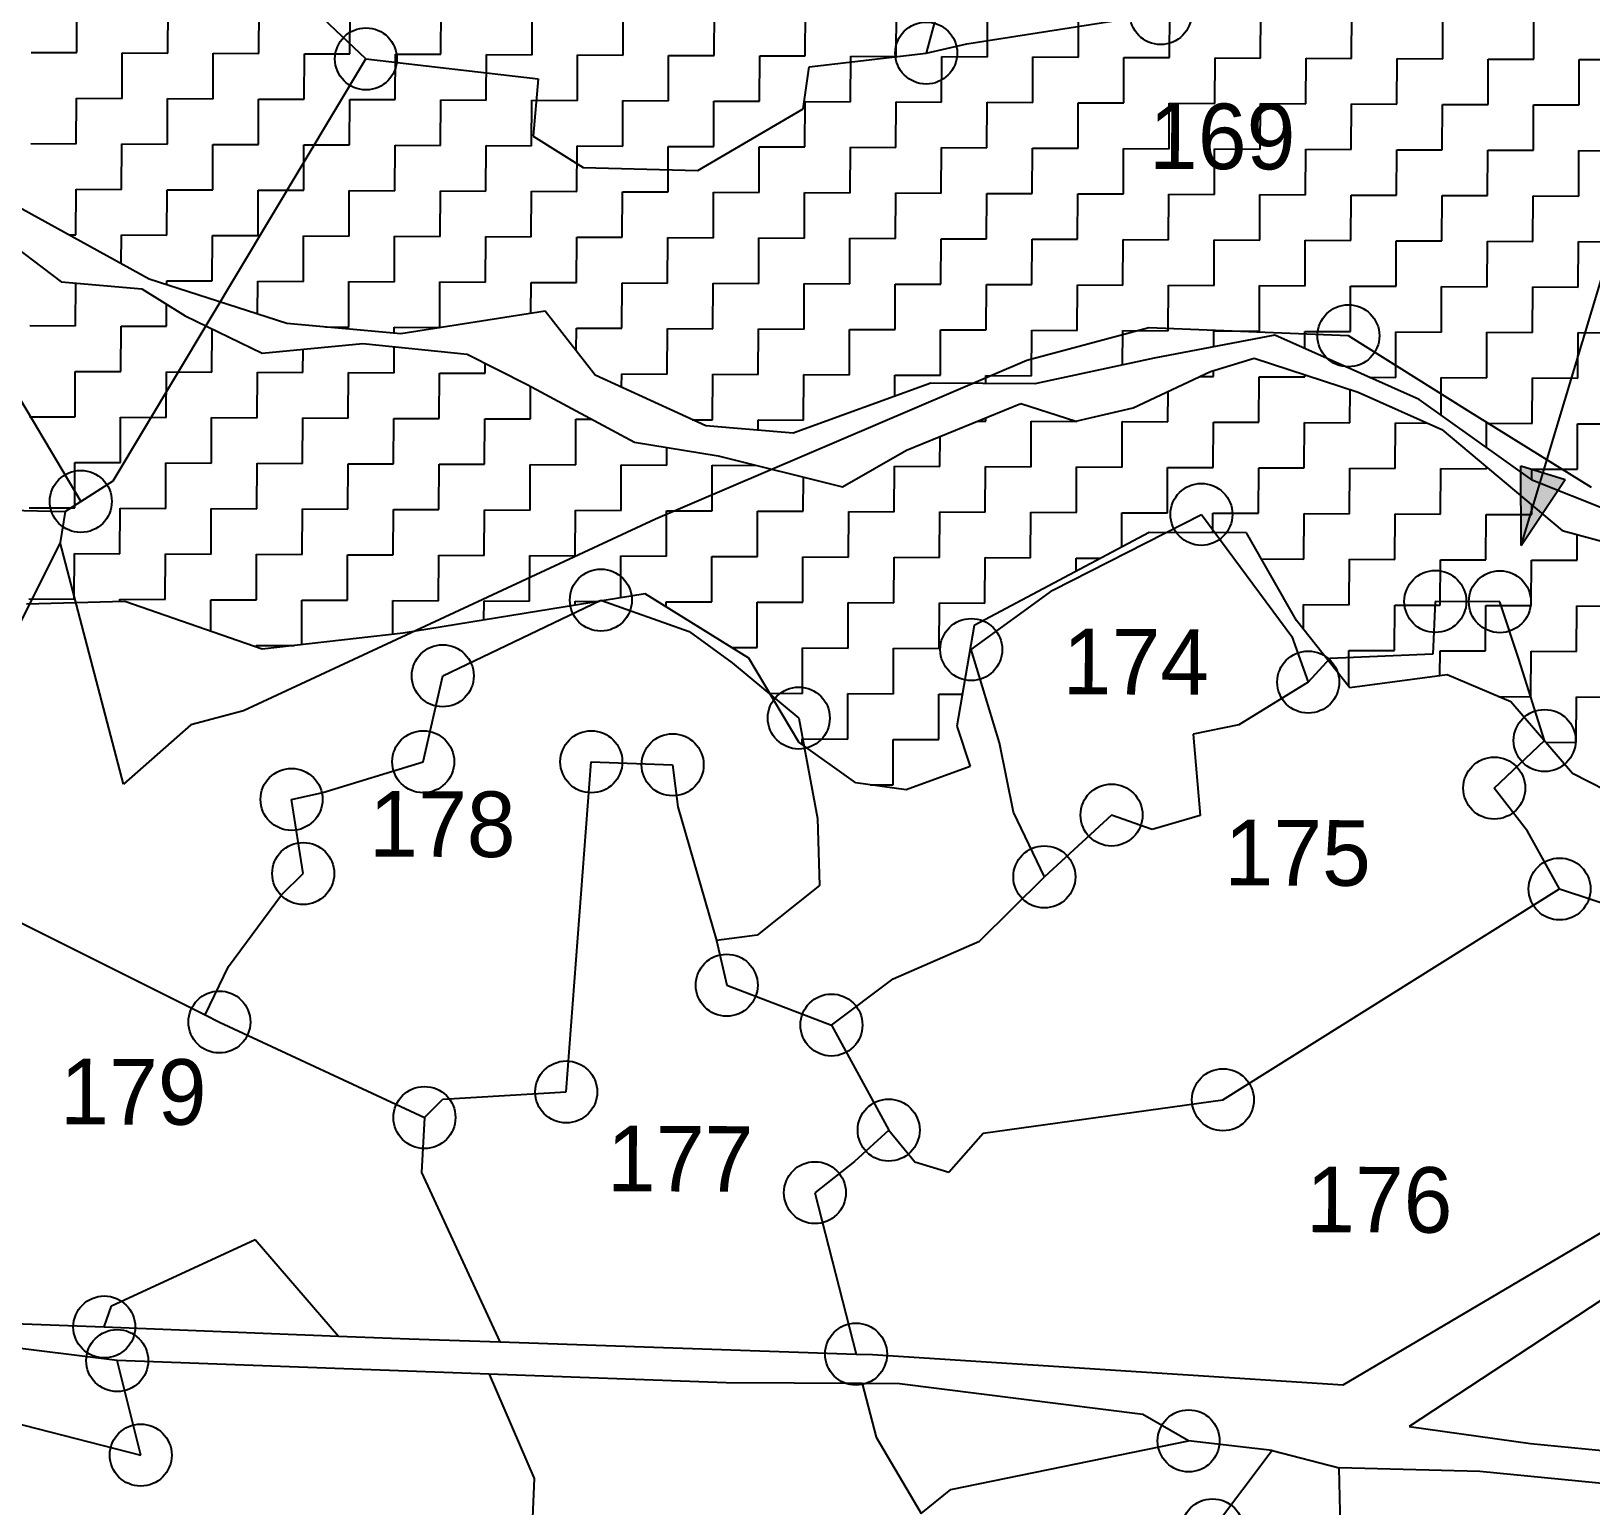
# Model space of a CAD drawing. Header units: metres. Extents: x 281411 to 286097, y 2026212 to 2030446.
# Drawn here: x 284197.3 to 284644.1, y 2028275.3 to 2028697.8 of the extents above; entities that cross this region are included whole.
import ezdxf
from ezdxf.enums import TextEntityAlignment as Align

# ---------------------------------------------------------------- set-up
doc = ezdxf.new("R2010")
doc.units = ezdxf.units.M
for name, color, linetype in [('POLY_HATCH', 12, 'Continuous'), ('POLY_PARCEL', 6, 'Continuous'), ('POLY_ROAD', 30, 'Continuous'), ('TEXT_PARCEL', 7, 'Continuous')]:
    doc.layers.add(name, color=color, linetype=linetype)
doc.styles.add('TEXT_MAP', font='')
doc.styles.get('TEXT_MAP').set_extended_font_data('Kruti Dev 050')

msp = doc.modelspace()

# ---------------------------------------------------------------- hatches: boundary and pattern name
h = msp.add_hatch(color=256)
h.paths.add_polyline_path([(284630.43, 2028571.31), (284624.05, 2028573.23), (284624.14, 2028550.46)])
h.paths.add_polyline_path([(284624.14, 2028550.46), (284636.8, 2028569.39), (284630.43, 2028571.31)])

# ---------------------------------------------------------------- linework, layer by layer
for points in [[(284624.14, 2028550.46), (284662.02, 2028676.07)], [(284624.05, 2028573.23), (284636.8, 2028569.39)], [(284624.14, 2028550.46), (284624.05, 2028573.23)], [(284624.14, 2028550.46), (284636.8, 2028569.39)]]:
    msp.add_lwpolyline(points)
for centre in [(284520.9, 2028702.86), (284293.19, 2028689.86), (284453.72, 2028691.53), (284574.68, 2028610.53), (284211.49, 2028563.07), (284532.56, 2028559.36), (284360.5, 2028534.8), (284599.58, 2028534.41), (284618.08, 2028534.33), (284466.62, 2028520.63), (284315.19, 2028513.1), (284563.17, 2028511.3), (284417.21, 2028501), (284630.91, 2028494.56), (284309.6, 2028488.48), (284357.76, 2028488.47), (284381.06, 2028487.61), (284616.47, 2028480.93), (284271.87, 2028477.69), (284506.82, 2028473.21), (284275.2, 2028456.46), (284487.56, 2028455.5), (284635.2, 2028452.02), (284396.55, 2028424.46), (284251.19, 2028413.91), (284426.56, 2028413.05), (284350.57, 2028393.87), (284538.74, 2028391.62), (284309.96, 2028386.54), (284442.96, 2028382.94), (284421.83, 2028365.01), (284218.21, 2028326.54), (284433.61, 2028318.76), (284221.92, 2028316.9), (284528.9, 2028293.9), (284228.66, 2028289.82), (284535.74, 2028268.4)]:
    msp.add_circle(centre, 8.88)
at = {"layer": 'POLY_HATCH', "linetype": 'Continuous'}
for p, q in [((284210.32, 2028691.65), (284210.38, 2028704.7)), ((284236.41, 2028691.53), (284236.47, 2028704.58)), ((284262.5, 2028691.42), (284262.56, 2028704.46)), ((284288.59, 2028691.3), (284288.65, 2028704.34)), ((284314.68, 2028691.18), (284314.74, 2028704.23)), ((284340.78, 2028691.06), (284340.84, 2028704.11)), ((284366.87, 2028690.94), (284366.93, 2028703.99)), ((284392.96, 2028690.83), (284393.02, 2028703.87)), ((284419.05, 2028690.71), (284419.11, 2028703.75)), ((284445.14, 2028690.59), (284445.2, 2028703.64)), ((284471.24, 2028690.47), (284471.3, 2028703.52)), ((284497.33, 2028690.35), (284497.39, 2028703.4)), ((284523.42, 2028690.24), (284523.48, 2028703.28)), ((284549.51, 2028690.12), (284549.57, 2028703.16)), ((284575.6, 2028690), (284575.66, 2028703.05)), ((284601.7, 2028689.88), (284601.76, 2028702.93)), ((284627.79, 2028689.77), (284627.85, 2028702.81)), ((284197.27, 2028691.71), (284210.32, 2028691.65)), ((284223.3, 2028678.55), (284223.36, 2028691.59)), ((284223.36, 2028691.59), (284236.41, 2028691.53)), ((284249.4, 2028678.43), (284249.45, 2028691.47)), ((284249.45, 2028691.47), (284262.5, 2028691.42)), ((284275.49, 2028678.31), (284275.55, 2028691.36)), ((284275.55, 2028691.36), (284288.59, 2028691.3)), ((284301.58, 2028678.19), (284301.64, 2028691.24)), ((284301.64, 2028691.24), (284314.68, 2028691.18)), ((284327.67, 2028678.07), (284327.73, 2028691.12)), ((284327.73, 2028691.12), (284340.78, 2028691.06)), ((284353.76, 2028677.96), (284353.82, 2028691)), ((284353.82, 2028691), (284366.87, 2028690.94)), ((284379.86, 2028677.84), (284379.91, 2028690.88)), ((284379.91, 2028690.88), (284392.96, 2028690.83)), ((284405.95, 2028677.72), (284406.01, 2028690.77)), ((284406.01, 2028690.77), (284419.05, 2028690.71)), ((284432.04, 2028677.6), (284432.1, 2028690.65)), ((284432.1, 2028690.65), (284445.14, 2028690.59)), ((284458.13, 2028677.49), (284458.19, 2028690.53)), ((284458.19, 2028690.53), (284471.24, 2028690.47)), ((284484.22, 2028677.37), (284484.28, 2028690.41)), ((284484.28, 2028690.41), (284497.33, 2028690.35)), ((284510.32, 2028677.25), (284510.37, 2028690.3)), ((284510.37, 2028690.3), (284523.42, 2028690.24)), ((284536.41, 2028677.13), (284536.47, 2028690.18)), ((284536.47, 2028690.18), (284549.51, 2028690.12)), ((284562.5, 2028677.01), (284562.56, 2028690.06)), ((284562.56, 2028690.06), (284575.6, 2028690)), ((284588.59, 2028676.9), (284588.65, 2028689.94)), ((284588.65, 2028689.94), (284601.7, 2028689.88)), ((284614.68, 2028676.78), (284614.74, 2028689.82)), ((284614.74, 2028689.82), (284627.79, 2028689.77)), ((284640.78, 2028676.66), (284640.83, 2028689.71)), ((284640.83, 2028689.71), (284653.88, 2028689.65)), ((284210.2, 2028665.56), (284210.26, 2028678.6)), ((284210.26, 2028678.6), (284223.3, 2028678.55)), ((284236.29, 2028665.44), (284236.35, 2028678.49)), ((284236.35, 2028678.49), (284249.4, 2028678.43)), ((284262.38, 2028665.32), (284262.44, 2028678.37)), ((284262.44, 2028678.37), (284275.49, 2028678.31)), ((284288.47, 2028665.21), (284288.53, 2028678.25)), ((284288.53, 2028678.25), (284301.58, 2028678.19)), ((284314.57, 2028665.09), (284314.63, 2028678.13)), ((284314.63, 2028678.13), (284327.67, 2028678.07)), ((284340.66, 2028664.97), (284340.72, 2028678.02)), ((284340.72, 2028678.02), (284353.76, 2028677.96)), ((284366.75, 2028664.85), (284366.81, 2028677.9)), ((284366.81, 2028677.9), (284379.86, 2028677.84)), ((284392.84, 2028664.73), (284392.9, 2028677.78)), ((284392.9, 2028677.78), (284405.95, 2028677.72)), ((284418.93, 2028664.62), (284418.99, 2028677.66)), ((284418.99, 2028677.66), (284432.04, 2028677.6)), ((284445.03, 2028664.5), (284445.09, 2028677.54)), ((284445.09, 2028677.54), (284458.13, 2028677.49)), ((284471.12, 2028664.38), (284471.18, 2028677.43)), ((284471.18, 2028677.43), (284484.22, 2028677.37)), ((284497.21, 2028664.26), (284497.27, 2028677.31)), ((284497.27, 2028677.31), (284510.32, 2028677.25)), ((284523.3, 2028664.14), (284523.36, 2028677.19)), ((284523.36, 2028677.19), (284536.41, 2028677.13)), ((284549.39, 2028664.03), (284549.45, 2028677.07)), ((284549.45, 2028677.07), (284562.5, 2028677.01)), ((284575.49, 2028663.91), (284575.55, 2028676.96)), ((284575.55, 2028676.96), (284588.59, 2028676.9)), ((284601.58, 2028663.79), (284601.64, 2028676.84)), ((284601.64, 2028676.84), (284614.68, 2028676.78)), ((284627.67, 2028663.67), (284627.73, 2028676.72)), ((284627.73, 2028676.72), (284640.78, 2028676.66)), ((284197.15, 2028665.62), (284210.2, 2028665.56)), ((284223.19, 2028652.45), (284223.24, 2028665.5)), ((284223.24, 2028665.5), (284236.29, 2028665.44)), ((284249.28, 2028652.34), (284249.34, 2028665.38)), ((284249.34, 2028665.38), (284262.38, 2028665.32)), ((284275.37, 2028652.22), (284275.43, 2028665.26)), ((284275.43, 2028665.26), (284288.47, 2028665.21)), ((284301.46, 2028652.1), (284301.52, 2028665.15)), ((284301.52, 2028665.15), (284314.57, 2028665.09)), ((284327.55, 2028651.98), (284327.61, 2028665.03)), ((284327.61, 2028665.03), (284340.66, 2028664.97)), ((284353.65, 2028651.86), (284353.7, 2028664.91)), ((284353.7, 2028664.91), (284366.75, 2028664.85)), ((284379.74, 2028651.75), (284379.8, 2028664.79)), ((284379.8, 2028664.79), (284392.84, 2028664.73)), ((284405.83, 2028651.63), (284405.89, 2028664.68)), ((284405.89, 2028664.68), (284418.93, 2028664.62)), ((284431.92, 2028651.51), (284431.98, 2028664.56)), ((284431.98, 2028664.56), (284445.03, 2028664.5)), ((284458.01, 2028651.39), (284458.07, 2028664.44)), ((284458.07, 2028664.44), (284471.12, 2028664.38)), ((284484.11, 2028651.28), (284484.16, 2028664.32)), ((284484.16, 2028664.32), (284497.21, 2028664.26)), ((284510.2, 2028651.16), (284510.26, 2028664.2)), ((284510.26, 2028664.2), (284523.3, 2028664.14)), ((284536.29, 2028651.04), (284536.35, 2028664.09)), ((284536.35, 2028664.09), (284549.39, 2028664.03)), ((284562.38, 2028650.92), (284562.44, 2028663.97)), ((284562.44, 2028663.97), (284575.49, 2028663.91)), ((284588.47, 2028650.8), (284588.53, 2028663.85)), ((284588.53, 2028663.85), (284601.58, 2028663.79)), ((284614.57, 2028650.69), (284614.62, 2028663.73)), ((284614.62, 2028663.73), (284627.67, 2028663.67)), ((284640.66, 2028650.57), (284640.72, 2028663.61)), ((284640.72, 2028663.61), (284653.76, 2028663.56)), ((284210.08, 2028639.47), (284210.14, 2028652.51)), ((284210.14, 2028652.51), (284223.19, 2028652.45)), ((284236.17, 2028639.35), (284236.23, 2028652.39)), ((284236.23, 2028652.39), (284249.28, 2028652.34)), ((284262.26, 2028639.23), (284262.32, 2028652.28)), ((284262.32, 2028652.28), (284275.37, 2028652.22)), ((284288.36, 2028639.11), (284288.42, 2028652.16)), ((284288.42, 2028652.16), (284301.46, 2028652.1)), ((284314.45, 2028639), (284314.51, 2028652.04)), ((284314.51, 2028652.04), (284327.55, 2028651.98)), ((284340.54, 2028638.88), (284340.6, 2028651.92)), ((284340.6, 2028651.92), (284353.65, 2028651.86)), ((284366.63, 2028638.76), (284366.69, 2028651.81)), ((284366.69, 2028651.81), (284379.74, 2028651.75)), ((284392.72, 2028638.64), (284392.78, 2028651.69)), ((284392.78, 2028651.69), (284405.83, 2028651.63)), ((284418.82, 2028638.52), (284418.88, 2028651.57)), ((284418.88, 2028651.57), (284431.92, 2028651.51)), ((284444.91, 2028638.41), (284444.97, 2028651.45)), ((284444.97, 2028651.45), (284458.01, 2028651.39)), ((284471, 2028638.29), (284471.06, 2028651.33)), ((284471.06, 2028651.33), (284484.11, 2028651.28)), ((284497.09, 2028638.17), (284497.15, 2028651.22)), ((284497.15, 2028651.22), (284510.2, 2028651.16)), ((284523.18, 2028638.05), (284523.24, 2028651.1)), ((284523.24, 2028651.1), (284536.29, 2028651.04)), ((284549.28, 2028637.94), (284549.34, 2028650.98)), ((284549.34, 2028650.98), (284562.38, 2028650.92)), ((284575.37, 2028637.82), (284575.43, 2028650.86)), ((284575.43, 2028650.86), (284588.47, 2028650.8)), ((284601.46, 2028637.7), (284601.52, 2028650.75)), ((284601.52, 2028650.75), (284614.57, 2028650.69)), ((284627.55, 2028637.58), (284627.61, 2028650.63)), ((284627.61, 2028650.63), (284640.66, 2028650.57)), ((284208.02, 2028639.48), (284210.08, 2028639.47)), ((284223.09, 2028631.17), (284223.13, 2028639.41)), ((284223.13, 2028639.41), (284236.17, 2028639.35)), ((284249.16, 2028626.24), (284249.22, 2028639.29)), ((284249.22, 2028639.29), (284262.26, 2028639.23)), ((284275.25, 2028626.13), (284275.31, 2028639.17)), ((284275.31, 2028639.17), (284288.36, 2028639.11)), ((284301.34, 2028626.01), (284301.4, 2028639.05)), ((284301.4, 2028639.05), (284314.45, 2028639)), ((284327.44, 2028625.89), (284327.49, 2028638.94)), ((284327.49, 2028638.94), (284340.54, 2028638.88)), ((284353.53, 2028625.77), (284353.59, 2028638.82)), ((284353.59, 2028638.82), (284366.63, 2028638.76)), ((284379.62, 2028625.65), (284379.68, 2028638.7)), ((284379.68, 2028638.7), (284392.72, 2028638.64)), ((284405.71, 2028625.54), (284405.77, 2028638.58)), ((284405.77, 2028638.58), (284418.82, 2028638.52)), ((284431.8, 2028625.42), (284431.86, 2028638.47)), ((284431.86, 2028638.47), (284444.91, 2028638.41)), ((284457.9, 2028625.3), (284457.95, 2028638.35)), ((284457.95, 2028638.35), (284471, 2028638.29)), ((284483.99, 2028625.18), (284484.05, 2028638.23)), ((284484.05, 2028638.23), (284497.09, 2028638.17)), ((284510.08, 2028625.07), (284510.14, 2028638.11)), ((284510.14, 2028638.11), (284523.18, 2028638.05)), ((284536.17, 2028624.95), (284536.23, 2028637.99)), ((284536.23, 2028637.99), (284549.28, 2028637.94)), ((284562.26, 2028624.83), (284562.32, 2028637.88)), ((284562.32, 2028637.88), (284575.37, 2028637.82)), ((284588.36, 2028624.71), (284588.41, 2028637.76)), ((284588.41, 2028637.76), (284601.46, 2028637.7)), ((284614.45, 2028624.59), (284614.51, 2028637.64)), ((284614.51, 2028637.64), (284627.55, 2028637.58)), ((284640.54, 2028624.48), (284640.6, 2028637.52)), ((284640.6, 2028637.52), (284653.64, 2028637.46)), ((284209.96, 2028613.37), (284210.02, 2028625.6)), ((284236.11, 2028626.3), (284249.16, 2028626.24)), ((284236.11, 2028625.15), (284236.11, 2028626.3)), ((284262.16, 2028616.76), (284262.21, 2028626.19)), ((284262.21, 2028626.19), (284275.25, 2028626.13)), ((284288.24, 2028613.02), (284288.3, 2028626.07)), ((284288.3, 2028626.07), (284301.34, 2028626.01)), ((284314.33, 2028612.9), (284314.39, 2028625.95)), ((284314.39, 2028625.95), (284327.44, 2028625.89)), ((284340.44, 2028616.95), (284340.48, 2028625.83)), ((284340.48, 2028625.83), (284353.53, 2028625.77)), ((284366.51, 2028612.67), (284366.57, 2028625.71)), ((284366.57, 2028625.71), (284379.62, 2028625.65)), ((284392.61, 2028612.55), (284392.67, 2028625.6)), ((284392.67, 2028625.6), (284405.71, 2028625.54)), ((284418.7, 2028612.43), (284418.76, 2028625.48)), ((284418.76, 2028625.48), (284431.8, 2028625.42)), ((284444.79, 2028612.31), (284444.85, 2028625.36)), ((284444.85, 2028625.36), (284457.9, 2028625.3)), ((284470.88, 2028612.2), (284470.94, 2028625.24)), ((284470.94, 2028625.24), (284483.99, 2028625.18)), ((284496.97, 2028612.08), (284497.03, 2028625.12)), ((284497.03, 2028625.12), (284510.08, 2028625.07)), ((284523.07, 2028611.96), (284523.13, 2028625.01)), ((284523.13, 2028625.01), (284536.17, 2028624.95)), ((284549.16, 2028611.84), (284549.22, 2028624.89)), ((284549.22, 2028624.89), (284562.26, 2028624.83)), ((284575.25, 2028611.73), (284575.31, 2028624.77)), ((284575.31, 2028624.77), (284588.36, 2028624.71)), ((284601.34, 2028611.61), (284601.4, 2028624.65)), ((284601.4, 2028624.65), (284614.45, 2028624.59)), ((284627.43, 2028611.49), (284627.49, 2028624.54)), ((284627.49, 2028624.54), (284640.54, 2028624.48)), ((284236.06, 2028613.26), (284236.08, 2028619.5)), ((284196.92, 2028613.43), (284209.96, 2028613.37)), ((284222.95, 2028600.27), (284223.01, 2028613.32)), ((284223.01, 2028613.32), (284236.06, 2028613.26)), ((284249.04, 2028600.15), (284249.1, 2028612.47)), ((284281.64, 2028613.05), (284288.24, 2028613.02)), ((284301.28, 2028612.96), (284314.33, 2028612.9)), ((284301.28, 2028611.23), (284301.28, 2028612.96)), ((284353.44, 2028606.23), (284353.47, 2028612.73)), ((284353.47, 2028612.73), (284366.51, 2028612.67)), ((284379.5, 2028599.56), (284379.56, 2028612.61)), ((284379.56, 2028612.61), (284392.61, 2028612.55)), ((284405.59, 2028599.45), (284405.65, 2028612.49)), ((284405.65, 2028612.49), (284418.7, 2028612.43)), ((284431.69, 2028599.33), (284431.74, 2028612.37)), ((284431.74, 2028612.37), (284444.79, 2028612.31)), ((284457.78, 2028599.21), (284457.84, 2028612.26)), ((284457.84, 2028612.26), (284470.88, 2028612.2)), ((284483.87, 2028599.09), (284483.93, 2028612.14)), ((284483.93, 2028612.14), (284496.97, 2028612.08)), ((284509.98, 2028602.2), (284510.02, 2028612.02)), ((284510.02, 2028612.02), (284523.07, 2028611.96)), ((284536.09, 2028607.4), (284536.11, 2028611.9)), ((284536.11, 2028611.9), (284549.16, 2028611.84)), ((284562.18, 2028606.9), (284562.2, 2028611.78)), ((284562.2, 2028611.78), (284575.25, 2028611.73)), ((284588.24, 2028598.62), (284588.3, 2028611.67)), ((284588.3, 2028611.67), (284601.34, 2028611.61)), ((284614.33, 2028598.5), (284614.39, 2028611.55)), ((284614.39, 2028611.55), (284627.43, 2028611.49)), ((284640.42, 2028598.38), (284640.48, 2028611.43)), ((284640.48, 2028611.43), (284653.53, 2028611.37)), ((284275.13, 2028600.03), (284275.16, 2028606.64)), ((284301.23, 2028599.92), (284301.26, 2028607.37)), ((284209.85, 2028587.28), (284209.9, 2028600.33)), ((284209.9, 2028600.33), (284222.95, 2028600.27)), ((284235.94, 2028587.16), (284236, 2028600.21)), ((284236, 2028600.21), (284249.04, 2028600.15)), ((284262.03, 2028587.05), (284262.09, 2028600.09)), ((284262.09, 2028600.09), (284275.13, 2028600.03)), ((284288.12, 2028586.93), (284288.18, 2028599.98)), ((284288.18, 2028599.98), (284301.23, 2028599.92)), ((284314.21, 2028586.81), (284314.27, 2028599.86)), ((284314.27, 2028599.86), (284327.32, 2028599.8)), ((284327.32, 2028599.8), (284327.33, 2028602.64)), ((284536.05, 2028598.86), (284536.06, 2028600.61)), ((284340.31, 2028586.69), (284340.35, 2028596.03)), ((284366.44, 2028595.8), (284366.46, 2028599.62)), ((284366.46, 2028599.62), (284379.5, 2028599.56)), ((284392.49, 2028586.46), (284392.55, 2028599.5)), ((284392.55, 2028599.5), (284405.59, 2028599.45)), ((284418.58, 2028586.34), (284418.64, 2028599.39)), ((284418.64, 2028599.39), (284431.69, 2028599.33)), ((284444.7, 2028593.18), (284444.73, 2028599.27)), ((284444.73, 2028599.27), (284457.78, 2028599.21)), ((284470.81, 2028596.84), (284470.82, 2028599.15)), ((284470.82, 2028599.15), (284483.87, 2028599.09)), ((284532.06, 2028598.87), (284536.05, 2028598.86)), ((284549.04, 2028585.75), (284549.1, 2028598.8)), ((284549.1, 2028598.8), (284562.15, 2028598.74)), ((284562.15, 2028598.74), (284562.15, 2028599.39)), ((284580.63, 2028598.65), (284588.24, 2028598.62)), ((284601.24, 2028587.77), (284601.28, 2028598.56)), ((284601.28, 2028598.56), (284614.33, 2028598.5)), ((284627.32, 2028585.4), (284627.38, 2028598.44)), ((284627.38, 2028598.44), (284640.42, 2028598.38)), ((284522.95, 2028585.87), (284522.99, 2028594.59)), ((284575.13, 2028585.63), (284575.18, 2028595.13)), ((284196.8, 2028587.34), (284209.85, 2028587.28)), ((284222.83, 2028574.18), (284222.89, 2028587.22)), ((284222.89, 2028587.22), (284235.94, 2028587.16)), ((284248.92, 2028574.06), (284248.98, 2028587.11)), ((284248.98, 2028587.11), (284262.03, 2028587.05)), ((284275.02, 2028573.94), (284275.08, 2028586.99)), ((284275.08, 2028586.99), (284288.12, 2028586.93)), ((284301.11, 2028573.82), (284301.17, 2028586.87)), ((284301.17, 2028586.87), (284314.21, 2028586.81)), ((284327.2, 2028573.71), (284327.26, 2028586.75)), ((284327.26, 2028586.75), (284340.31, 2028586.69)), ((284353.29, 2028573.59), (284353.35, 2028586.63)), ((284353.35, 2028586.63), (284357.88, 2028586.61)), ((284386.7, 2028586.48), (284392.49, 2028586.46)), ((284405.52, 2028583.49), (284405.54, 2028586.4)), ((284405.54, 2028586.4), (284418.58, 2028586.34)), ((284470.76, 2028586.1), (284470.77, 2028587.01)), ((284468.56, 2028586.11), (284470.76, 2028586.1)), ((284483.75, 2028573), (284483.81, 2028586.05)), ((284483.81, 2028586.05), (284496.86, 2028585.99)), ((284496.86, 2028585.99), (284496.86, 2028586.02)), ((284509.84, 2028572.88), (284509.9, 2028585.93)), ((284509.9, 2028585.93), (284522.95, 2028585.87)), ((284535.94, 2028572.76), (284535.99, 2028585.81)), ((284535.99, 2028585.81), (284549.04, 2028585.75)), ((284562.03, 2028572.65), (284562.09, 2028585.69)), ((284562.09, 2028585.69), (284575.13, 2028585.63)), ((284588.12, 2028572.53), (284588.18, 2028585.57)), ((284588.18, 2028585.57), (284597.33, 2028585.53)), ((284614.24, 2028578.5), (284614.27, 2028585.46)), ((284614.27, 2028585.46), (284627.32, 2028585.4)), ((284640.3, 2028572.29), (284640.36, 2028585.34)), ((284640.36, 2028585.34), (284653.41, 2028585.28)), ((284379.38, 2028573.47), (284379.41, 2028578.52)), ((284457.66, 2028573.12), (284457.7, 2028581.7)), ((284209.73, 2028561.19), (284209.79, 2028574.24)), ((284209.79, 2028574.24), (284222.83, 2028574.18)), ((284235.82, 2028561.07), (284235.88, 2028574.12)), ((284235.88, 2028574.12), (284248.92, 2028574.06)), ((284261.91, 2028560.96), (284261.97, 2028574)), ((284261.97, 2028574), (284275.02, 2028573.94)), ((284288, 2028560.84), (284288.06, 2028573.88)), ((284288.06, 2028573.88), (284301.11, 2028573.82)), ((284314.1, 2028560.72), (284314.15, 2028573.77)), ((284314.15, 2028573.77), (284327.2, 2028573.71)), ((284340.19, 2028560.6), (284340.25, 2028573.65)), ((284340.25, 2028573.65), (284353.29, 2028573.59)), ((284366.28, 2028560.48), (284366.34, 2028573.53)), ((284366.34, 2028573.53), (284379.38, 2028573.47)), ((284392.37, 2028560.37), (284392.43, 2028573.41)), ((284392.43, 2028573.41), (284405.19, 2028573.35)), ((284444.56, 2028560.13), (284444.61, 2028573.18)), ((284444.61, 2028573.18), (284457.66, 2028573.12)), ((284470.65, 2028560.01), (284470.71, 2028573.06)), ((284470.71, 2028573.06), (284483.75, 2028573)), ((284496.74, 2028559.89), (284496.8, 2028572.94)), ((284496.8, 2028572.94), (284509.84, 2028572.88)), ((284614.21, 2028572.41), (284614.21, 2028572.97)), ((284418.46, 2028560.25), (284418.51, 2028570.05)), ((284522.83, 2028559.78), (284522.89, 2028572.82)), ((284522.89, 2028572.82), (284535.94, 2028572.76)), ((284548.92, 2028559.66), (284548.98, 2028572.71)), ((284548.98, 2028572.71), (284562.03, 2028572.65)), ((284575.02, 2028559.54), (284575.07, 2028572.59)), ((284575.07, 2028572.59), (284588.12, 2028572.53)), ((284601.11, 2028559.42), (284601.17, 2028572.47)), ((284601.17, 2028572.47), (284614.21, 2028572.41)), ((284627.24, 2028569.24), (284627.26, 2028572.35)), ((284627.26, 2028572.35), (284640.3, 2028572.29)), ((284196.68, 2028561.25), (284209.73, 2028561.19)), ((284222.71, 2028548.09), (284222.77, 2028561.13)), ((284222.77, 2028561.13), (284235.82, 2028561.07)), ((284248.81, 2028547.97), (284248.87, 2028561.01)), ((284248.87, 2028561.01), (284261.91, 2028560.96)), ((284274.9, 2028547.85), (284274.96, 2028560.9)), ((284274.96, 2028560.9), (284288, 2028560.84)), ((284300.99, 2028547.73), (284301.05, 2028560.78)), ((284301.05, 2028560.78), (284314.1, 2028560.72)), ((284327.08, 2028547.61), (284327.14, 2028560.66)), ((284327.14, 2028560.66), (284340.19, 2028560.6)), ((284353.17, 2028547.5), (284353.23, 2028560.54)), ((284353.23, 2028560.54), (284366.28, 2028560.48)), ((284379.27, 2028547.38), (284379.33, 2028560.42)), ((284379.33, 2028560.42), (284392.37, 2028560.37)), ((284405.36, 2028547.26), (284405.42, 2028560.31)), ((284405.42, 2028560.31), (284418.46, 2028560.25)), ((284431.45, 2028547.14), (284431.51, 2028560.19)), ((284431.51, 2028560.19), (284444.56, 2028560.13)), ((284457.54, 2028547.03), (284457.6, 2028560.07)), ((284457.6, 2028560.07), (284470.65, 2028560.01)), ((284483.63, 2028546.91), (284483.69, 2028559.95)), ((284483.69, 2028559.95), (284496.74, 2028559.89)), ((284509.74, 2028550.01), (284509.79, 2028559.84)), ((284509.79, 2028559.84), (284522.83, 2028559.78)), ((284535.85, 2028554.09), (284535.88, 2028559.72)), ((284535.88, 2028559.72), (284548.92, 2028559.66)), ((284561.91, 2028546.55), (284561.97, 2028559.6)), ((284561.97, 2028559.6), (284575.02, 2028559.54)), ((284588, 2028546.44), (284588.06, 2028559.48)), ((284588.06, 2028559.48), (284601.11, 2028559.42)), ((284627.2, 2028559.31), (284627.21, 2028562.05)), ((284614.09, 2028546.32), (284614.15, 2028559.36)), ((284614.15, 2028559.36), (284627.2, 2028559.31)), ((284640.19, 2028546.2), (284640.22, 2028553.54)), ((284209.61, 2028535.1), (284209.67, 2028548.14)), ((284209.67, 2028548.14), (284222.71, 2028548.09)), ((284235.7, 2028534.98), (284235.76, 2028548.03)), ((284235.76, 2028548.03), (284248.81, 2028547.97)), ((284261.79, 2028534.86), (284261.85, 2028547.91)), ((284261.85, 2028547.91), (284274.9, 2028547.85)), ((284287.89, 2028534.75), (284287.94, 2028547.79)), ((284287.94, 2028547.79), (284300.99, 2028547.73)), ((284313.98, 2028534.63), (284314.04, 2028547.67)), ((284314.04, 2028547.67), (284327.08, 2028547.61)), ((284340.07, 2028534.51), (284340.13, 2028547.56)), ((284340.13, 2028547.56), (284353.17, 2028547.5)), ((284366.17, 2028535.42), (284366.22, 2028547.44)), ((284366.22, 2028547.44), (284379.27, 2028547.38)), ((284392.25, 2028534.27), (284392.31, 2028547.32)), ((284392.31, 2028547.32), (284405.36, 2028547.26)), ((284418.35, 2028534.16), (284418.4, 2028547.2)), ((284418.4, 2028547.2), (284431.45, 2028547.14)), ((284444.44, 2028534.04), (284444.5, 2028547.08)), ((284444.5, 2028547.08), (284457.54, 2028547.03)), ((284470.53, 2028533.92), (284470.59, 2028546.97)), ((284470.59, 2028546.97), (284483.63, 2028546.91)), ((284496.66, 2028543.05), (284496.68, 2028546.85)), ((284496.68, 2028546.85), (284503.74, 2028546.82)), ((284549.69, 2028546.61), (284561.91, 2028546.55)), ((284574.9, 2028533.45), (284574.96, 2028546.5)), ((284574.96, 2028546.5), (284588, 2028546.44)), ((284600.99, 2028533.33), (284601.05, 2028546.38)), ((284601.05, 2028546.38), (284614.09, 2028546.32)), ((284627.08, 2028533.21), (284627.14, 2028546.26)), ((284627.14, 2028546.26), (284640.19, 2028546.2)), ((284196.56, 2028535.16), (284209.61, 2028535.1)), ((284222.65, 2028534.31), (284222.66, 2028535.04)), ((284222.66, 2028535.04), (284235.7, 2028534.98)), ((284248.71, 2028525.82), (284248.75, 2028534.92)), ((284248.75, 2028534.92), (284261.79, 2028534.86)), ((284274.78, 2028522), (284274.84, 2028534.8)), ((284274.84, 2028534.8), (284287.89, 2028534.75)), ((284300.89, 2028524.99), (284300.93, 2028534.69)), ((284300.93, 2028534.69), (284313.98, 2028534.63)), ((284327, 2028529.07), (284327.02, 2028534.57)), ((284327.02, 2028534.57), (284340.07, 2028534.51)), ((284353.11, 2028533.3), (284353.12, 2028534.45)), ((284353.12, 2028534.45), (284360.01, 2028534.42)), ((284379.2, 2028532.84), (284379.21, 2028534.33)), ((284379.21, 2028534.33), (284392.25, 2028534.27)), ((284405.24, 2028521.17), (284405.3, 2028534.22)), ((284405.3, 2028534.22), (284418.35, 2028534.16)), ((284431.33, 2028521.05), (284431.39, 2028534.1)), ((284431.39, 2028534.1), (284444.44, 2028534.04)), ((284457.42, 2028520.93), (284457.48, 2028533.98)), ((284457.48, 2028533.98), (284470.53, 2028533.92)), ((284561.82, 2028526.39), (284561.85, 2028533.51)), ((284561.85, 2028533.51), (284574.9, 2028533.45)), ((284587.88, 2028520.34), (284587.94, 2028533.39)), ((284587.94, 2028533.39), (284600.99, 2028533.33)), ((284613.98, 2028520.23), (284614.04, 2028533.27)), ((284614.04, 2028533.27), (284627.08, 2028533.21)), ((284640.07, 2028520.11), (284640.13, 2028533.15)), ((284640.13, 2028533.15), (284653.17, 2028533.1)), ((284261.73, 2028521.82), (284272.73, 2028521.77)), ((284261.73, 2028521.31), (284261.73, 2028521.82)), ((284398.01, 2028521.2), (284405.24, 2028521.17)), ((284418.23, 2028508.06), (284418.29, 2028521.11)), ((284418.29, 2028521.11), (284431.33, 2028521.05)), ((284444.32, 2028507.95), (284444.38, 2028520.99)), ((284444.38, 2028520.99), (284457.42, 2028520.93)), ((284574.79, 2028510.03), (284574.84, 2028520.4)), ((284574.84, 2028520.4), (284587.88, 2028520.34)), ((284600.9, 2028513.13), (284600.93, 2028520.29)), ((284600.93, 2028520.29), (284613.98, 2028520.23)), ((284626.96, 2028507.12), (284627.02, 2028520.17)), ((284627.02, 2028520.17), (284640.07, 2028520.11)), ((284408.9, 2028508.11), (284418.23, 2028508.06)), ((284431.21, 2028494.96), (284431.27, 2028508.01)), ((284431.27, 2028508.01), (284444.32, 2028507.95)), ((284457.31, 2028494.84), (284457.37, 2028507.89)), ((284457.37, 2028507.89), (284464.05, 2028507.86)), ((284617.63, 2028507.16), (284626.96, 2028507.12)), ((284639.95, 2028494.02), (284640.01, 2028507.06)), ((284640.01, 2028507.06), (284653.06, 2028507)), ((284418.16, 2028493.41), (284418.17, 2028495.02)), ((284418.17, 2028495.02), (284431.21, 2028494.96)), ((284444.2, 2028481.85), (284444.26, 2028494.9)), ((284444.26, 2028494.9), (284457.31, 2028494.84)), ((284631.16, 2028494.06), (284639.95, 2028494.02)), ((284437.63, 2028481.88), (284444.2, 2028481.85))]:
    msp.add_line(p, q, dxfattribs=at)
at = {"layer": 'POLY_HATCH'}
for p, q in [((284231.09, 2028626.76), (284178.32, 2028655.84)), ((284182.85, 2028643.38), (284205.85, 2028625.97)), ((284270.47, 2028614.09), (284231.09, 2028626.76)), ((284205.85, 2028625.97), (284228.93, 2028623.94)), ((284228.93, 2028623.94), (284241.4, 2028616.2)), ((284344.55, 2028617.6), (284303.16, 2028611.06)), ((284358.89, 2028599.27), (284344.55, 2028617.6)), ((284241.4, 2028616.2), (284263.47, 2028605.52)), ((284303.16, 2028611.06), (284270.47, 2028614.09)), ((284553.63, 2028610.72), (284518.98, 2028604.15)), ((284594.91, 2028592.27), (284553.63, 2028610.72)), ((284263.47, 2028605.52), (284292.34, 2028608.28)), ((284292.34, 2028608.28), (284322.14, 2028605.26)), ((284322.14, 2028605.26), (284339.42, 2028596.53)), ((284518.98, 2028604.15), (284484.88, 2028596.78)), ((284512.99, 2028589.87), (284535.16, 2028600.34)), ((284535.16, 2028600.34), (284547.68, 2028604.13)), ((284547.68, 2028604.13), (284577.46, 2028594.38)), ((284339.42, 2028596.53), (284370.12, 2028580.04)), ((284390.57, 2028584.7), (284358.89, 2028599.27)), ((284455.07, 2028596.91), (284415.57, 2028582.67)), ((284484.88, 2028596.78), (284455.07, 2028596.91)), ((284448.02, 2028577.77), (284480.79, 2028591.08)), ((284480.79, 2028591.08), (284496.62, 2028586.09)), ((284577.46, 2028594.38), (284601.46, 2028583.7)), ((284627.51, 2028569.05), (284594.91, 2028592.27)), ((284496.62, 2028586.09), (284512.99, 2028589.87)), ((284415.57, 2028582.67), (284390.57, 2028584.7)), ((284601.46, 2028583.7), (284635.95, 2028554.7)), ((284370.12, 2028580.04), (284394.15, 2028576.09)), ((284429.7, 2028567.28), (284448.02, 2028577.77)), ((284394.15, 2028576.09), (284429.7, 2028567.28)), ((284649.59, 2028560.3), (284627.51, 2028569.05)), ((284517.55, 2028554.17), (284467.42, 2028527.48)), ((284545.45, 2028554.04), (284517.55, 2028554.17)), ((284559.76, 2028528.98), (284545.45, 2028554.04)), ((284635.95, 2028554.7), (284664.77, 2028546.88)), ((284224.1, 2028534.35), (284195.88, 2028533.61)), ((284263.47, 2028520.71), (284224.1, 2028534.35)), ((284373.2, 2028536.56), (284303.89, 2028525.33)), ((284402.93, 2028518.16), (284373.2, 2028536.56)), ((284575.07, 2028509.69), (284559.76, 2028528.98)), ((284303.89, 2028525.33), (284263.47, 2028520.71)), ((284467.42, 2028527.48), (284462.48, 2028498.66)), ((284417.25, 2028494.06), (284402.93, 2028518.16)), ((284602.98, 2028513.41), (284575.07, 2028509.69)), ((284621.22, 2028505.63), (284602.98, 2028513.41)), ((284638.84, 2028485.12), (284621.22, 2028505.63)), ((284462.48, 2028498.66), (284466.27, 2028487.11)), ((284433.55, 2028482.45), (284417.25, 2028494.06)), ((284466.27, 2028487.11), (284447.97, 2028480.46)), ((284648.44, 2028480.27), (284638.84, 2028485.12)), ((284447.97, 2028480.46), (284433.55, 2028482.45))]:
    msp.add_line(p, q, dxfattribs=at)
at = {"layer": 'POLY_PARCEL'}
for p, q in [((284293.19, 2028689.86), (284231.92, 2028747.92)), ((284459.19, 2028711.97), (284453.72, 2028691.53)), ((284465.38, 2028694.21), (284520.9, 2028702.86)), ((284453.72, 2028691.53), (284465.38, 2028694.21)), ((284220.72, 2028569), (284293.19, 2028689.86)), ((284293.19, 2028689.86), (284342.49, 2028684.16)), ((284420.13, 2028687.57), (284453.72, 2028691.53)), ((284418.49, 2028675.6), (284420.13, 2028687.57)), ((284342.49, 2028684.16), (284341.05, 2028667.73)), ((284388.27, 2028657.93), (284418.49, 2028675.6)), ((284341.05, 2028667.73), (284355.39, 2028658.77)), ((284355.39, 2028658.77), (284388.27, 2028657.93)), ((284162.5, 2028645.5), (284211.49, 2028563.07)), ((284517.54, 2028612.85), (284482.56, 2028603.42)), ((284574.68, 2028610.53), (284517.54, 2028612.85)), ((284608.84, 2028589.15), (284574.68, 2028610.53)), ((284482.56, 2028603.42), (284376.17, 2028558.03)), ((284644.36, 2028567.08), (284608.84, 2028589.15)), ((284211.49, 2028563.07), (284220.72, 2028569)), ((284172.73, 2028561), (284206.98, 2028560.16)), ((284206.98, 2028560.16), (284205.57, 2028551.27)), ((284206.98, 2028560.16), (284211.49, 2028563.07)), ((284376.17, 2028558.03), (284258.1, 2028503.11)), ((284489.99, 2028537.64), (284532.56, 2028559.36)), ((284532.56, 2028559.36), (284558.43, 2028524.33)), ((284205.57, 2028551.27), (284175.84, 2028491.84)), ((284223.75, 2028482.04), (284205.57, 2028551.27)), ((284466.62, 2028520.63), (284489.99, 2028537.64)), ((284315.19, 2028513.1), (284360.5, 2028534.8)), ((284360.5, 2028534.8), (284385.81, 2028525.79)), ((284599.58, 2028534.41), (284598.83, 2028519.35)), ((284618.08, 2028534.33), (284599.58, 2028534.41)), ((284623.48, 2028517.87), (284618.08, 2028534.33)), ((284385.81, 2028525.79), (284398.1, 2028516.83)), ((284558.43, 2028524.33), (284563.17, 2028511.3)), ((284474.72, 2028493.89), (284466.62, 2028520.63)), ((284598.83, 2028519.35), (284569.37, 2028518.11)), ((284398.1, 2028516.83), (284417.21, 2028501)), ((284569.37, 2028518.11), (284563.17, 2028511.3)), ((284630.91, 2028494.56), (284623.48, 2028517.87)), ((284309.6, 2028488.48), (284315.19, 2028513.1)), ((284563.17, 2028511.3), (284543.25, 2028499.06)), ((284258.1, 2028503.11), (284243.01, 2028499.07)), ((284243.01, 2028499.07), (284223.75, 2028482.04)), ((284417.21, 2028501), (284422.56, 2028472.22)), ((284543.25, 2028499.06), (284530.22, 2028496.38)), ((284478.74, 2028474.02), (284474.72, 2028493.89)), ((284530.22, 2028496.38), (284532.17, 2028473.1)), ((284616.47, 2028480.93), (284630.91, 2028494.56)), ((284280.79, 2028479.71), (284309.6, 2028488.48)), ((284350.57, 2028393.87), (284357.76, 2028488.47)), ((284357.76, 2028488.47), (284381.06, 2028487.61)), ((284381.06, 2028487.61), (284382.5, 2028475.59)), ((284271.87, 2028477.69), (284280.79, 2028479.71)), ((284626, 2028468.56), (284616.47, 2028480.93)), ((284275.2, 2028456.46), (284271.87, 2028477.69)), ((284382.5, 2028475.59), (284393.6, 2028437.24)), ((284422.56, 2028472.22), (284423.16, 2028453.05)), ((284487.56, 2028455.5), (284478.74, 2028474.02)), ((284506.82, 2028473.21), (284487.56, 2028455.5)), ((284518.45, 2028469.05), (284506.82, 2028473.21)), ((284532.17, 2028473.1), (284518.45, 2028469.05)), ((284635.2, 2028452.02), (284626, 2028468.56)), ((284269.01, 2028450.32), (284275.2, 2028456.46)), ((284423.16, 2028453.05), (284405.28, 2028438.75)), ((284468.98, 2028437.09), (284487.56, 2028455.5)), ((284253.85, 2028429.85), (284269.01, 2028450.32)), ((284538.74, 2028391.62), (284635.2, 2028452.02)), ((284635.2, 2028452.02), (284669.71, 2028440.59)), ((284187.46, 2028445.74), (284247.15, 2028415.93)), ((284405.28, 2028438.75), (284393.6, 2028437.24)), ((284393.6, 2028437.24), (284396.55, 2028424.46)), ((284444.27, 2028426.25), (284468.98, 2028437.09)), ((284247.15, 2028415.93), (284253.85, 2028429.85)), ((284426.56, 2028413.05), (284444.27, 2028426.25)), ((284396.55, 2028424.46), (284426.56, 2028413.05)), ((284247.15, 2028415.93), (284251.19, 2028413.91)), ((284251.19, 2028413.91), (284309.96, 2028386.54)), ((284426.56, 2028413.05), (284442.96, 2028382.94)), ((284309.96, 2028386.54), (284315.25, 2028391.78)), ((284315.25, 2028391.78), (284350.57, 2028393.87)), ((284470, 2028382.07), (284538.74, 2028391.62)), ((284309.96, 2028386.54), (284309.14, 2028370.78)), ((284442.96, 2028382.94), (284433.15, 2028373.97)), ((284442.96, 2028382.94), (284450.43, 2028373.89)), ((284460.18, 2028370.84), (284470, 2028382.07)), ((284433.15, 2028373.97), (284421.83, 2028365.01)), ((284450.43, 2028373.89), (284460.18, 2028370.84)), ((284309.14, 2028370.78), (284331.54, 2028322.26)), ((284421.83, 2028365.01), (284433.61, 2028318.76)), ((284220.26, 2028332.57), (284261.45, 2028351.56)), ((284261.45, 2028351.56), (284285.32, 2028323.94)), ((284218.21, 2028326.54), (284220.26, 2028332.57)), ((284228.66, 2028289.82), (284221.92, 2028316.9)), ((284328.51, 2028312.98), (284341.4, 2028283.1)), ((284435.37, 2028310.31), (284439.41, 2028294.98)), ((284187.6, 2028300.28), (284228.66, 2028289.82)), ((284439.41, 2028294.98), (284452.27, 2028273.09)), ((284341.4, 2028283.1), (284340.63, 2028265.3)), ((284572.6, 2028260.03), (284572.02, 2028286.2))]:
    msp.add_line(p, q, dxfattribs=at)
at = {"layer": 'POLY_ROAD'}
for p, q in [((284573.15, 2028309.93), (284687.31, 2028377.38)), ((284712.61, 2028377.26), (284592.07, 2028297.99)), ((284177.14, 2028328.13), (284218.21, 2028326.54)), ((284218.21, 2028326.54), (284285.32, 2028323.94)), ((284285.32, 2028323.94), (284305.54, 2028323.15)), ((284305.54, 2028323.15), (284331.54, 2028322.26)), ((284221.92, 2028316.9), (284182.54, 2028321.77)), ((284331.54, 2028322.26), (284433.61, 2028318.76)), ((284433.61, 2028318.76), (284438.35, 2028318.6)), ((284438.35, 2028318.6), (284573.15, 2028309.93)), ((284328.51, 2028312.98), (284221.92, 2028316.9)), ((284396.38, 2028310.49), (284328.51, 2028312.98)), ((284435.37, 2028310.31), (284396.38, 2028310.49)), ((284446.1, 2028310.26), (284435.37, 2028310.31)), ((284515.81, 2028301.46), (284446.1, 2028310.26)), ((284528.9, 2028293.9), (284515.81, 2028301.46)), ((284592.07, 2028297.99), (284626.84, 2028293.1)), ((284460.75, 2028279.99), (284528.9, 2028293.9)), ((284552.87, 2028291.17), (284528.9, 2028293.9)), ((284626.84, 2028293.1), (284718.41, 2028284.26)), ((284552.87, 2028291.17), (284535.74, 2028268.4)), ((284552.87, 2028291.17), (284572.02, 2028286.2)), ((284612.36, 2028285.08), (284572.02, 2028286.2)), ((284703.32, 2028276.24), (284612.36, 2028285.08)), ((284452.27, 2028273.09), (284460.75, 2028279.99))]:
    msp.add_line(p, q, dxfattribs=at)

# ---------------------------------------------------------------- texts
at = {"layer": 'TEXT_PARCEL', "style": 'TEXT_MAP'}
for s, p in [('169', (284538.49, 2028658.27)), ('174', (284513.76, 2028507.74)), ('178', (284315.05, 2028461.23)), ('175', (284560.11, 2028453.01)), ('179', (284226.51, 2028384.53)), ('177', (284383.16, 2028365.34)), ('176', (284583.49, 2028353.61))]:
    msp.add_text(s, height=18.786, rotation=359.7413, dxfattribs=at).set_placement(p, align=Align.CENTER)

doc.saveas('drawing.dxf')
